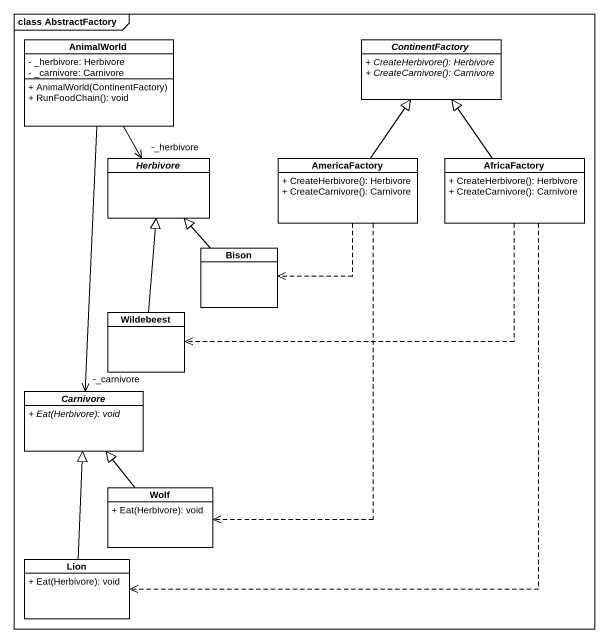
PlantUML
@startuml
mainframe class AbstractFactory
hide circle
hide empty members
skinparam classAttributeIconSize 0
class AnimalWorld {
  - _herbivore: Herbivore
  - _carnivore: Carnivore
  + AnimalWorld(ContinentFactory)
  + RunFoodChain(): void
}
abstract class ContinentFactory {
  {abstract} + CreateHerbivore(): Herbivore
  {abstract} + CreateCarnivore(): Carnivore
}
abstract class Herbivore
class AmericaFactory {
  + CreateHerbivore(): Herbivore
  + CreateCarnivore(): Carnivore
}
class AfricaFactory {
  + CreateHerbivore(): Herbivore
  + CreateCarnivore(): Carnivore
}
class Bison
class Wildebeest
abstract class Carnivore {
  {abstract} + Eat(Herbivore): void
}
class Wolf {
  + Eat(Herbivore): void
}
class Lion {
  + Eat(Herbivore): void
}
AnimalWorld --> "-_herbivore" Herbivore
AnimalWorld --> "-_carnivore" Carnivore
AmericaFactory -up-|> ContinentFactory
AmericaFactory ..> Bison
AmericaFactory ..> Wolf
AfricaFactory -up-|> ContinentFactory
AfricaFactory .left.> Wildebeest
AfricaFactory ..> Lion
Bison -up-|> Herbivore
Wildebeest -up-|> Herbivore
Wolf -up-|> Carnivore
Lion -up-|> Carnivore
@enduml
